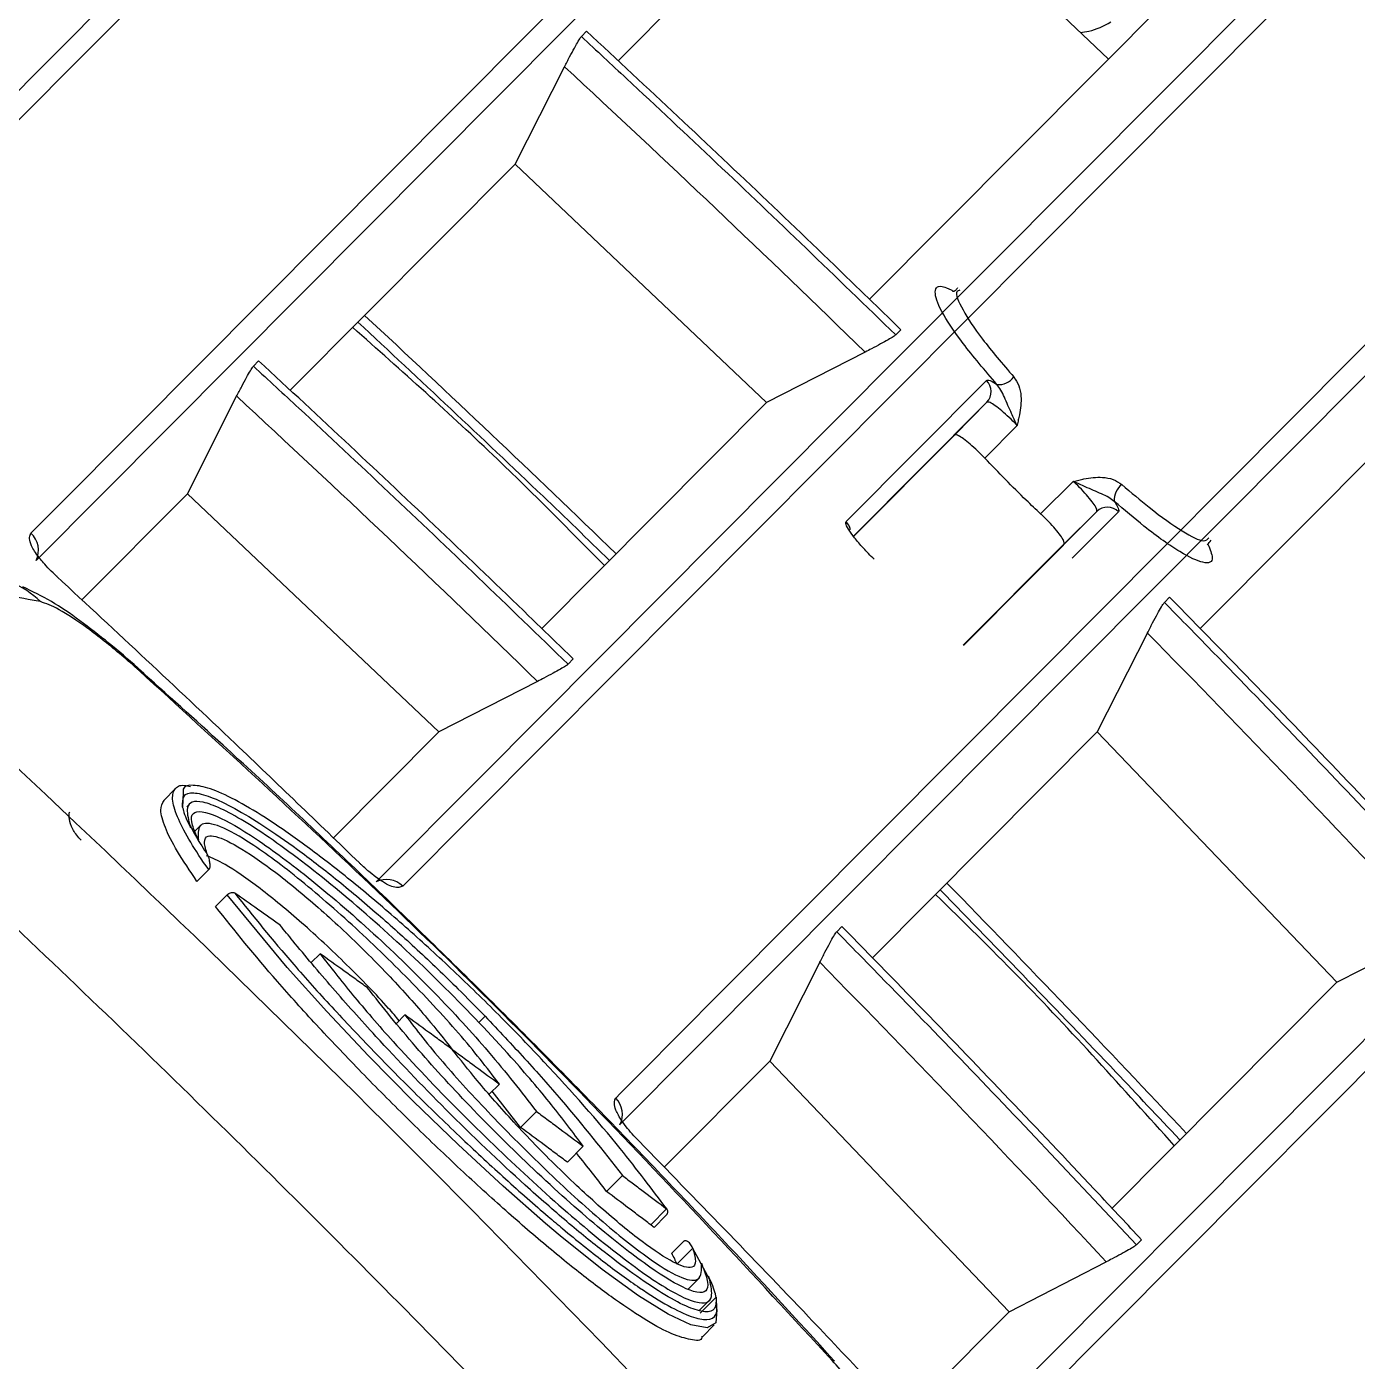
# Model space of a CAD drawing. Extents: x 525 to 613, y 487 to 635.
# Drawn here: x 544.648 to 546.373, y 525.028 to 526.757 of the extents above; entities that cross this region are included whole.
import ezdxf

# ---------------------------------------------------------------- set-up
doc = ezdxf.new("R2010")
doc.units = 0
doc.header["$MEASUREMENT"] = 0
doc.layers.add('1', color=4, linetype='Continuous')
doc.layers.add('STD TEST', color=3, linetype='Continuous')

# ---------------------------------------------------------------- blocks, each defined once
blk = doc.blocks.new('2023 VANGUARD')
at = {"layer": '1', "color": 3, "linetype": 'Continuous', "lineweight": 25}
for p, q in [((-23.1457, -65.5767), (-23.5453, -65.9782)), ((-22.9099, -65.9761), (-23.2347, -65.6661)), ((-23.2195, -66.2872), (-22.8193, -65.885)), ((-23.593, -65.9468), (-23.5862, -65.94)), ((-23.6787, -66.1122), (-23.6148, -65.9859)), ((-23.6787, -66.1122), (-23.9703, -66.4052)), ((-23.6787, -66.1122), (-23.3529, -66.4212)), ((-22.7909, -66.7139), (-22.3906, -66.3117)), ((-23.1788, -66.3267), (-23.1855, -66.3335)), ((-23.2251, -66.3557), (-23.3529, -66.4212)), ((-24.018, -66.3739), (-24.0113, -66.3671)), ((-23.2499, -66.5754), (-23.0678, -66.3925)), ((-24.1037, -66.5392), (-24.0398, -66.413)), ((-23.6442, -66.7139), (-23.3529, -66.4212)), ((-23.0674, -66.4206), (-23.24, -66.594)), ((-23.109, -66.4631), (-23.0674, -66.4206)), ((-23.2397, -66.5944), (-23.109, -66.4631)), ((-23.0283, -66.4508), (-23.07, -66.4933)), ((-22.9977, -66.5653), (-22.9553, -66.5234)), ((-24.1037, -66.5392), (-24.2406, -66.6767)), ((-24.1037, -66.5392), (-23.7776, -66.848)), ((-23.0976, -66.7359), (-22.9249, -66.5624)), ((-22.9249, -66.5624), (-22.9672, -66.6042)), ((-22.8968, -66.5627), (-22.9566, -66.6227)), ((-23.098, -66.7355), (-22.9672, -66.6042)), ((-22.8305, -66.6733), (-22.8372, -66.6801)), ((-22.8593, -66.7197), (-22.9242, -66.8479)), ((-23.6035, -66.7534), (-23.6102, -66.7602)), ((-23.6498, -66.7825), (-23.7776, -66.848)), ((-23.9143, -66.9853), (-23.7776, -66.848)), ((-23.2156, -67.1407), (-22.9242, -66.8479)), ((-22.6136, -67.1722), (-22.9242, -66.8479)), ((-24.1189, -66.9213), (-24.1342, -66.9366)), ((-24.1091, -66.9267), (-24.1098, -66.9454)), ((-24.1098, -66.9454), (-24.1098, -66.9457)), ((-24.1008, -66.9414), (-24.1045, -66.9451)), ((-24.1009, -66.9676), (-24.1009, -66.9676)), ((-24.0871, -66.9697), (-24.0939, -66.9765)), ((-24.0775, -67.0074), (-24.0776, -67.0073)), ((-24.0912, -67.0417), (-24.076, -67.0264)), ((-24.0673, -67.0742), (-24.0522, -67.059)), ((-24.0421, -67.0568), (-24.0422, -67.0567)), ((-23.2552, -67.1), (-23.2619, -67.1068)), ((-22.6136, -67.1722), (-22.4877, -67.1077)), ((-23.9431, -67.1468), (-23.9317, -67.1353)), ((-23.284, -67.1465), (-23.3489, -67.2747)), ((-22.6136, -67.1722), (-22.9051, -67.4651)), ((-23.8325, -67.2256), (-23.8216, -67.2147)), ((-23.7263, -67.2251), (-23.7177, -67.2165)), ((-23.4857, -67.4121), (-23.3489, -67.2747)), ((-23.0386, -67.5993), (-23.3489, -67.2747)), ((-23.7124, -67.3173), (-23.6993, -67.3042)), ((-23.6717, -67.3604), (-23.7087, -67.3136)), ((-23.6717, -67.3604), (-23.6512, -67.3397)), ((-23.611, -67.4056), (-23.5905, -67.3849)), ((-23.5603, -67.4435), (-23.5398, -67.4228)), ((-23.5031, -67.4866), (-23.4825, -67.4659)), ((-23.4824, -67.4661), (-23.4825, -67.4659)), ((-23.4986, -67.4901), (-23.4834, -67.4748)), ((-23.4757, -67.5236), (-23.4605, -67.5083)), ((-23.4691, -67.5377), (-23.4485, -67.5171)), ((-23.4266, -67.558), (-23.4488, -67.5164)), ((-23.4488, -67.5164), (-23.4485, -67.5171)), ((-22.8736, -67.5128), (-22.8669, -67.506)), ((-23.0386, -67.5993), (-22.9127, -67.5347)), ((-23.454, -67.5695), (-23.44, -67.5555)), ((-23.4266, -67.558), (-23.4266, -67.558)), ((-23.4398, -67.5973), (-23.4271, -67.5845)), ((-23.4389, -67.6013), (-23.4184, -67.5806)), ((-23.4184, -67.5806), (-23.4184, -67.5807)), ((-23.0386, -67.5993), (-23.1754, -67.7367)), ((-23.4359, -67.6317), (-23.4207, -67.6164))]:
    blk.add_line(p, q, dxfattribs=at)
at = {"layer": '1', "color": 3, "linetype": 'Continuous', "lineweight": 25, "flags": 128}
for points in [[(-24.7291, -66.4252), (-24.1258, -65.819), (-23.6939, -65.385), (-23.262, -64.9511)], [(-23.2285, -64.9555), (-23.2349, -64.962), (-23.2607, -64.9879), (-23.3638, -65.0915), (-23.7761, -65.5057), (-24.6957, -66.4295)], [(-24.3064, -66.5903), (-24.3, -66.5838), (-24.2742, -66.5579), (-24.1712, -66.4545), (-23.7592, -66.0405), (-22.9397, -65.2171)], [(-22.9331, -65.2525), (-23.0694, -65.3895), (-23.6148, -65.9375), (-24.2998, -66.6258)], [(-23.859, -67.0424), (-23.7237, -66.9065), (-23.1826, -66.3628), (-22.4919, -65.6689)], [(-22.4574, -65.6743), (-22.4639, -65.6807), (-22.4896, -65.7066), (-22.5925, -65.81), (-23.0041, -66.2235), (-23.8245, -67.0478)], [(-23.5485, -67.3224), (-23.5421, -67.316), (-23.5164, -67.2901), (-23.4135, -67.1867), (-23.0019, -66.7732), (-22.1815, -65.9488)], [(-22.1759, -65.9833), (-22.3112, -66.1193), (-22.8523, -66.663), (-23.543, -67.3569)], [(-23.1243, -67.7957), (-22.9879, -67.6587), (-22.4425, -67.1107), (-21.7575, -66.4225)], [(-21.722, -66.4289), (-21.7285, -66.4353), (-21.7542, -66.4612), (-21.8572, -66.5647), (-22.2691, -66.9786), (-23.0887, -67.8022)], [(-24.2725, -66.6464), (-24.2725, -66.6464), (-24.2726, -66.6464), (-24.2728, -66.6466)], [(-23.8804, -67.0175), (-23.8804, -67.0174), (-23.8805, -67.0175), (-23.8807, -67.0177)], [(-23.4183, -67.5933), (-23.4172, -67.5969), (-23.4187, -67.6138), (-23.4299, -67.6202), (-23.4511, -67.6164), (-23.4806, -67.6026), (-23.5191, -67.5786), (-23.5658, -67.5447), (-23.6205, -67.5008), (-23.6395, -67.4848), (-23.6942, -67.4367), (-23.7528, -67.3826), (-23.8106, -67.3267), (-23.869, -67.2676), (-23.9231, -67.2104), (-23.9745, -67.1533), (-24.0522, -67.059), (-24.0522, -67.059), (-24.0522, -67.059)], [(-23.5179, -67.3783), (-23.5179, -67.3782), (-23.518, -67.3783), (-23.5181, -67.3785)]]:
    blk.add_lwpolyline(points, dxfattribs=at)
at = {"layer": '1', "color": 3, "linetype": 'Continuous', "lineweight": 25}
for centre, radius, start, end in [((-23.0817, -66.4068), 0.0199, 315.9799, 45.7717), ((-23.0524, -66.373), 0.0249, 265.7259, 323.0894), ((-22.8774, -66.5472), 0.0249, 127.1848, 184.5282), ((-22.911, -66.5766), 0.0199, 44.5024, 134.2943), ((-23.264, -66.5898), 0.0202, 11.3515, 45.4832), ((-24.3266, -66.6125), 0.03, 333.5382, 47.6918), ((-24.3725, -66.7579), 0.1111, 45.1964, 68.7066), ((-24.1696, -66.7684), 0.00366, 356.1126, 43.9126), ((-23.8455, -67.0692), 0.03, 45.472, 116.7536), ((-23.5698, -67.3436), 0.03, 333.5206, 44.8022), ((-23.2675, -67.6662), 0.00368, 47.0045, 94.104)]:
    blk.add_arc(centre, radius, start, end, dxfattribs=at)
for centre, major_axis, ratio, start_param, end_param in [((-38.5495, -82.1124), (15.6003, 15.4836), 0.997313, 0.017706, 0.042215), ((-38.8168, -82.3928), (15.4495, 15.5988), 0.994887, 0.011573, 0.032133), ((-38.4769, -82.0394), (15.1031, 14.9839), 0.997313, 0.018294, 0.043617), ((-38.5424, -82.1194), (15.4088, 15.6742), 0.997313, 6.24097, 6.265479), ((-38.8216, -82.388), (15.5247, 15.524), 0.994887, 6.251053, 6.271612), ((-38.4698, -82.0465), (14.9115, 15.1746), 0.997313, 6.239569, 6.264891), ((-35.8761, -84.952), (-4.3765, 21.3207), 0.969539, 5.448687, 5.448953)]:
    blk.add_ellipse(centre, major_axis=major_axis, ratio=ratio, start_param=start_param, end_param=end_param, dxfattribs=at)
for points, knots in [([(-17.6315, -68.2184), (-17.6493, -68.1919), (-17.7012, -68.115), (-17.8035, -67.9645), (-17.9557, -67.744), (-18.1607, -67.4556), (-18.4211, -67.1016), (-18.7402, -66.6844), (-19.1224, -66.2075), (-19.5727, -65.675), (-19.9843, -65.2144), (-20.3317, -64.8423), (-20.5608, -64.6052), (-20.7348, -64.4292), (-20.866, -64.2981), (-20.9838, -64.1819), (-21.1167, -64.0526), (-21.2505, -63.9243), (-21.3852, -63.797), (-21.5208, -63.6707), (-21.7938, -63.42), (-22.099, -63.1497), (-22.4378, -62.8615), (-22.6329, -62.6994), (-22.8629, -62.5117), (-23.0695, -62.3472), (-23.2861, -62.1791), (-23.4436, -62.0588), (-23.6021, -61.9397), (-23.7614, -61.8219), (-23.9217, -61.7054), (-24.0828, -61.5901), (-24.2448, -61.4761), (-24.4076, -61.3633), (-24.5169, -61.2891), (-24.5715, -61.2521)], [0, 0, 0, 0, 0.009702, 0.028103, 0.055192, 0.090949, 0.135364, 0.188436, 0.250179, 0.320634, 0.399875, 0.437439, 0.474979, 0.499813, 0.512487, 0.531231, 0.54997, 0.568704, 0.587434, 0.606162, 0.624888, 0.699792, 0.729766, 0.759751, 0.776706, 0.819774, 0.839804, 0.859837, 0.879871, 0.899901, 0.919926, 0.939948, 0.959967, 0.979983, 1, 1, 1, 1]), ([(-18.5257, -68.9809), (-18.5375, -68.963), (-18.5696, -68.9142), (-18.634, -68.817), (-18.7522, -68.6411), (-18.9838, -68.3047), (-19.291, -67.8787), (-19.6445, -67.4139), (-19.9902, -66.9795), (-20.3651, -66.5313), (-20.7704, -66.0711), (-21.1296, -65.6837), (-21.4131, -65.3897), (-21.5926, -65.2082), (-21.7248, -65.0765), (-21.8342, -64.9691), (-21.9444, -64.8625), (-22.056, -64.756), (-22.242, -64.5805), (-22.4677, -64.3724), (-22.7343, -64.1348), (-22.9659, -63.9337), (-23.1999, -63.7356), (-23.5686, -63.4312), (-23.9699, -63.1156), (-24.379, -62.8106), (-24.6535, -62.6124), (-24.8573, -62.469), (-25.0255, -62.3531), (-25.1633, -62.2594), (-25.2959, -62.1708), (-25.3812, -62.1145), (-25.4128, -62.0937)], [0, 0, 0, 0, 0.006571, 0.017859, 0.035714, 0.071417, 0.142819, 0.196402, 0.250042, 0.312609, 0.375093, 0.437537, 0.474144, 0.499979, 0.515595, 0.531213, 0.546836, 0.562465, 0.578405, 0.625031, 0.656328, 0.687597, 0.718846, 0.750079, 0.833847, 0.874952, 0.906188, 0.937433, 0.951206, 0.968703, 0.988424, 1, 1, 1, 1]), ([(-18.5438, -68.9998), (-18.5603, -68.9747), (-18.5942, -68.9232), (-18.6467, -68.8441), (-18.7021, -68.7611), (-18.7607, -68.6744), (-18.8224, -68.5839), (-18.9227, -68.4383), (-19.062, -68.2397), (-19.3381, -67.8567), (-19.6467, -67.449), (-20.0296, -66.9694), (-20.317, -66.6255), (-20.5852, -66.3168), (-20.8688, -65.9988), (-21.2163, -65.6246), (-21.5423, -65.2905), (-21.7644, -65.0698), (-21.9106, -64.927), (-22.0492, -64.7943), (-22.1803, -64.6706), (-22.3299, -64.531), (-22.5123, -64.3641), (-22.7413, -64.1597), (-22.9895, -63.944), (-23.2344, -63.7375), (-23.5184, -63.504), (-23.8152, -63.2676), (-24.1393, -63.0193), (-24.393, -62.8312), (-24.6467, -62.6476), (-24.8778, -62.4849), (-25.1086, -62.3269), (-25.2783, -62.2129), (-25.3835, -62.1437), (-25.4318, -62.1119)], [0, 0, 0, 0, 0.009189, 0.018873, 0.029051, 0.039725, 0.050893, 0.062555, 0.093833, 0.12511, 0.206971, 0.250214, 0.312767, 0.344003, 0.375238, 0.443031, 0.500093, 0.517927, 0.53875, 0.562564, 0.576605, 0.593828, 0.625118, 0.652183, 0.687671, 0.725662, 0.750137, 0.800084, 0.841698, 0.874981, 0.896708, 0.937468, 0.961461, 0.982305, 1, 1, 1, 1]), ([(-25.8873, -62.5457), (-25.8622, -62.5615), (-25.8121, -62.5932), (-25.7372, -62.641), (-25.6626, -62.6891), (-25.5883, -62.7374), (-25.5143, -62.7859), (-25.4406, -62.8346), (-25.3672, -62.8835), (-25.2942, -62.9326), (-25.2214, -62.982), (-25.149, -63.0316), (-25.0769, -63.0813), (-25.0051, -63.1313), (-24.9337, -63.1815), (-24.8625, -63.2318), (-24.7916, -63.2824), (-24.7211, -63.3332), (-24.6509, -63.3841), (-24.581, -63.4353), (-24.5114, -63.4866), (-24.4421, -63.5381), (-24.3732, -63.5898), (-24.3046, -63.6417), (-24.2362, -63.6938), (-24.1682, -63.746), (-24.1006, -63.7985), (-24.0332, -63.8511), (-23.9661, -63.9038), (-23.8994, -63.9568), (-23.833, -64.0099), (-23.7669, -64.0632), (-23.7011, -64.1166), (-23.6356, -64.1702), (-23.5705, -64.224), (-23.5057, -64.2779), (-23.4411, -64.3319), (-23.3769, -64.3862), (-23.313, -64.4405), (-23.2495, -64.4951), (-23.1862, -64.5497), (-23.1233, -64.6046), (-23.0607, -64.6595), (-22.9984, -64.7146), (-22.9364, -64.7699), (-22.8747, -64.8252), (-22.8133, -64.8807), (-22.7523, -64.9364), (-22.6916, -64.9921), (-22.6311, -65.048), (-22.571, -65.1041), (-22.5113, -65.1602), (-22.4518, -65.2165), (-22.3926, -65.2729), (-22.3338, -65.3294), (-22.2753, -65.386), (-22.217, -65.4428), (-22.1591, -65.4996), (-22.1015, -65.5566), (-22.0333, -65.6245), (-21.9543, -65.704), (-21.8644, -65.7955), (-21.774, -65.8886), (-21.6832, -65.9832), (-21.592, -66.0794), (-21.5004, -66.1771), (-21.4085, -66.2764), (-21.3162, -66.3773), (-21.2237, -66.4798), (-21.1308, -66.584), (-21.0377, -66.6898), (-20.9444, -66.7972), (-20.8509, -66.9063), (-20.7571, -67.0171), (-20.6632, -67.1295), (-20.5692, -67.2437), (-20.4751, -67.3595), (-20.3809, -67.4771), (-20.2866, -67.5965), (-20.1923, -67.7176), (-20.098, -67.8404), (-20.0037, -67.965), (-19.9095, -68.0914), (-19.8154, -68.2196), (-19.7214, -68.3496), (-19.6275, -68.4814), (-19.5338, -68.6151), (-19.4403, -68.7506), (-19.3471, -68.8879), (-19.2541, -69.0271), (-19.1614, -69.1681), (-19.069, -69.311), (-19.0081, -69.4072), (-18.9775, -69.4555)], [0, 0, 0, 0, 0.009042, 0.018069, 0.027081, 0.036078, 0.045061, 0.054029, 0.062982, 0.071921, 0.080845, 0.089754, 0.098649, 0.107528, 0.116393, 0.125244, 0.134079, 0.1429, 0.151706, 0.160498, 0.169274, 0.178036, 0.186784, 0.195516, 0.204234, 0.212937, 0.221626, 0.230299, 0.238958, 0.247603, 0.256232, 0.264847, 0.273447, 0.282033, 0.290603, 0.299159, 0.307701, 0.316227, 0.324739, 0.333236, 0.341719, 0.350187, 0.35864, 0.367078, 0.375502, 0.383911, 0.392305, 0.400684, 0.409049, 0.417399, 0.425735, 0.434056, 0.442362, 0.450653, 0.45893, 0.467192, 0.475439, 0.483672, 0.491889, 0.500093, 0.51297, 0.525989, 0.53915, 0.552453, 0.565898, 0.579485, 0.593213, 0.607084, 0.621097, 0.635252, 0.649548, 0.663987, 0.678568, 0.69329, 0.708155, 0.723161, 0.73831, 0.7536, 0.769033, 0.784607, 0.800324, 0.816183, 0.832183, 0.848326, 0.86461, 0.881037, 0.897606, 0.914316, 0.931169, 0.948164, 0.965301, 0.982579, 1, 1, 1, 1]), ([(-19.0907, -69.465), (-19.0945, -69.4588), (-19.1903, -69.3041), (-19.3866, -69.0088), (-19.6796, -68.5805), (-19.9825, -68.1618), (-20.2948, -67.7499), (-20.6172, -67.3449), (-20.9491, -66.9474), (-21.29, -66.558), (-21.6397, -66.177), (-21.9977, -65.8047), (-22.364, -65.4413), (-22.7386, -65.0868), (-23.1215, -64.7409), (-23.513, -64.4035), (-23.9126, -64.0751), (-24.32, -63.7559), (-24.7348, -63.4462), (-25.1568, -63.1467), (-25.5741, -62.8637), (-25.8539, -62.6859), (-25.9883, -62.6005)], [0, 0, 0, 0, 0.002213, 0.055684, 0.108454, 0.160975, 0.213721, 0.266488, 0.31925, 0.371985, 0.424672, 0.477293, 0.529832, 0.582334, 0.6349, 0.687549, 0.740259, 0.79301, 0.84578, 0.898543, 0.951273, 1, 1, 1, 1]), ([(-19.0927, -69.4647), (-19.2487, -69.2252), (-19.5606, -68.746), (-20.0646, -68.0491), (-20.5947, -67.3694), (-21.1358, -66.7299), (-21.6825, -66.1303), (-22.2329, -65.5683), (-22.804, -65.0253), (-23.3984, -64.4992), (-24.0147, -63.9921), (-24.6538, -63.5047), (-25.3101, -63.0384), (-25.7621, -62.7477), (-25.9881, -62.6023)], [0, 0, 0, 0, 0.087491, 0.174982, 0.263034, 0.351085, 0.431087, 0.51109, 0.591525, 0.67196, 0.753741, 0.835522, 0.917761, 1, 1, 1, 1]), ([(-25.7443, -62.887), (-25.4892, -63.0581), (-24.9789, -63.4004), (-24.2394, -63.955), (-23.5203, -64.5393), (-22.8916, -65.0964), (-22.3478, -65.6141), (-21.8818, -66.0851), (-21.4295, -66.5705), (-20.9899, -67.0718), (-20.5639, -67.5879), (-20.152, -68.1196), (-19.7548, -68.6633), (-19.504, -69.036), (-19.3785, -69.2224)], [0, 0, 0, 0, 0.101938, 0.203876, 0.306551, 0.409225, 0.482376, 0.555527, 0.628952, 0.702376, 0.776641, 0.850905, 0.925453, 1, 1, 1, 1]), ([(-19.3931, -69.23), (-19.3931, -69.23), (-19.5579, -68.9811), (-19.8977, -68.4896), (-20.4365, -67.7734), (-21.0009, -67.0828), (-21.5897, -66.4188), (-22.2013, -65.7818), (-22.8475, -65.1601), (-23.5291, -64.5561), (-24.246, -63.9722), (-24.9862, -63.4185), (-25.4944, -63.0703), (-25.7519, -62.9016), (-25.7519, -62.9016)], [0, 0, 0, 0, 0.0000003, 0.0991976, 0.1984357, 0.2976321, 0.3953288, 0.4930655, 0.5907622, 0.6930252, 0.7953794, 0.8977349, 0.9999997, 1, 1, 1, 1]), ([(-19.409, -69.2809), (-19.5355, -69.0921), (-19.7887, -68.7146), (-20.191, -68.1626), (-20.6096, -67.6218), (-21.0429, -67.097), (-21.4891, -66.5892), (-21.9482, -66.0977), (-22.4228, -65.6199), (-22.9699, -65.1017), (-23.5948, -64.551), (-24.3054, -63.9761), (-25.0394, -63.4276), (-25.5482, -63.0877), (-25.8027, -62.9177)], [0, 0, 0, 0, 0.075083, 0.150165, 0.225547, 0.300929, 0.374837, 0.448745, 0.522941, 0.597137, 0.697492, 0.797847, 0.898923, 1, 1, 1, 1]), ([(-25.8008, -62.9139), (-25.8008, -62.9139), (-25.5453, -63.0801), (-25.0409, -63.4234), (-24.3061, -63.9694), (-23.5944, -64.5455), (-22.9117, -65.1466), (-22.2588, -65.7713), (-21.636, -66.4178), (-21.0369, -67.0926), (-20.4632, -67.7952), (-19.9162, -68.5245), (-19.572, -69.0252), (-19.4052, -69.2789), (-19.4052, -69.2789)], [0, 0, 0, 0, 0, 0.100673, 0.201435, 0.302197, 0.402869, 0.50159, 0.600355, 0.699077, 0.799369, 0.899707, 1, 1, 1, 1, 1]), ([(-30.1824, -63.048), (-29.9241, -63.1643), (-29.4072, -63.3969), (-28.6504, -63.7859), (-27.9089, -64.2035), (-27.1785, -64.6561), (-26.4607, -65.1435), (-25.7571, -65.666), (-25.0762, -66.2179), (-24.4256, -66.7923), (-23.8058, -67.3878), (-23.2167, -68.0023), (-22.6533, -68.6404), (-22.1115, -69.3073), (-21.5934, -70.003), (-21.1004, -70.7268), (-20.6383, -71.4706), (-20.2222, -72.2093), (-19.8467, -72.939), (-19.6279, -73.4203), (-19.5183, -73.6611)], [0, 0, 0, 0, 0.055243, 0.110533, 0.165823, 0.221065, 0.277913, 0.334813, 0.391712, 0.44856, 0.503771, 0.55903, 0.614289, 0.6695, 0.72632, 0.783192, 0.840065, 0.896885, 0.948404, 1, 1, 1, 1]), ([(-19.6508, -73.7282), (-19.7597, -73.4891), (-19.9775, -73.0109), (-20.3468, -72.2942), (-20.7515, -71.5752), (-21.1958, -70.8575), (-21.672, -70.154), (-22.1795, -69.4675), (-22.7203, -68.7962), (-23.2916, -68.145), (-23.8938, -67.5145), (-24.5154, -66.9166), (-25.1554, -66.3504), (-25.8108, -65.8169), (-26.4916, -65.3077), (-27.1962, -64.8249), (-27.9269, -64.3675), (-28.6799, -63.9398), (-29.4539, -63.5394), (-29.9834, -63.3005), (-30.2488, -63.1808)], [0, 0, 0, 0, 0.051562, 0.103123, 0.158123, 0.213359, 0.268595, 0.324624, 0.380652, 0.437493, 0.494334, 0.551437, 0.606465, 0.661733, 0.717, 0.773061, 0.829122, 0.885995, 0.942867, 1, 1, 1, 1]), ([(-20.0664, -74.9463), (-20.1558, -74.7203), (-20.3347, -74.2682), (-20.6347, -73.6031), (-20.9589, -72.9458), (-21.3095, -72.2983), (-21.6858, -71.6616), (-22.0986, -71.0195), (-22.5502, -70.3748), (-23.0425, -69.7303), (-23.561, -69.1064), (-24.11, -68.4988), (-24.6897, -67.9091), (-25.2998, -67.339), (-25.9336, -66.7953), (-26.6123, -66.2613), (-27.3377, -65.7416), (-28.1107, -65.2408), (-28.9115, -64.7734), (-29.7394, -64.3426), (-30.5914, -63.9461), (-31.1738, -63.7168), (-31.4649, -63.6022)], [0, 0, 0, 0, 0.04406, 0.088136, 0.132195, 0.176825, 0.22147, 0.266099, 0.314989, 0.363922, 0.412855, 0.461745, 0.51207, 0.562442, 0.612813, 0.663139, 0.718691, 0.774275, 0.829828, 0.886541, 0.943287, 1, 1, 1, 1]), ([(-20.1018, -75.3587), (-20.341, -74.6812), (-20.6162, -74.0225), (-21.2368, -72.7415), (-21.5822, -72.1193), (-22.1535, -71.2136), (-22.3528, -70.9163), (-22.6652, -70.4775), (-22.7715, -70.3326), (-22.9873, -70.0468), (-23.097, -69.9057), (-23.6543, -69.2092), (-24.1282, -68.6805), (-25.1311, -67.6789), (-25.6601, -67.2061), (-26.4954, -66.5394), (-26.7809, -66.3243), (-27.1467, -66.0645), (-27.2203, -66.013), (-27.368, -65.9111), (-27.5906, -65.76), (-27.8156, -65.6141), (-28.2688, -65.329), (-28.575, -65.1481), (-29.1958, -64.8043), (-29.5104, -64.6413), (-30.4665, -64.1792), (-31.1202, -63.9066), (-31.7906, -63.6699)], [0, 0, 0, 0, 0.125, 0.125, 0.25, 0.25, 0.3125, 0.3125, 0.34375, 0.34375, 0.375, 0.375, 0.5, 0.5, 0.625, 0.625, 0.6875, 0.6875, 0.703125, 0.703125, 0.71875, 0.75, 0.75, 0.8125, 0.8125, 0.875, 0.875, 1, 1, 1, 1]), ([(-30.8732, -63.773), (-30.57, -63.9037), (-29.9635, -64.1652), (-29.0797, -64.6149), (-28.211, -65.1092), (-27.362, -65.6526), (-26.5353, -66.2435), (-25.7932, -66.8339), (-25.1308, -67.4133), (-24.542, -67.9729), (-23.9766, -68.5561), (-23.4307, -69.1679), (-22.906, -69.8081), (-22.404, -70.4764), (-21.9308, -71.1653), (-21.5124, -71.8333), (-21.1439, -72.4758), (-20.82, -73.0902), (-20.516, -73.716), (-20.332, -74.1422), (-20.24, -74.3554)], [0, 0, 0, 0, 0.064413, 0.128867, 0.19328, 0.259251, 0.325267, 0.391239, 0.443947, 0.496701, 0.549455, 0.602164, 0.656412, 0.71071, 0.765008, 0.819257, 0.864328, 0.909399, 0.9547, 1, 1, 1, 1]), ([(-29.678, -64.8313), (-29.3827, -64.9916), (-28.792, -65.3122), (-27.9387, -65.8497), (-27.1119, -66.4266), (-26.3159, -67.0454), (-25.5517, -67.7032), (-24.8215, -68.3984), (-24.127, -69.1294), (-23.47, -69.8942), (-22.8519, -70.6908), (-22.2755, -71.5179), (-21.7382, -72.3713), (-21.4175, -72.9619), (-21.2571, -73.2571)], [0, 0, 0, 0, 0.083332, 0.1666653, 0.2499995, 0.3333326, 0.416666, 0.4999998, 0.5833334, 0.6666667, 0.7500002, 0.8333344, 0.9166678, 1, 1, 1, 1]), ([(-21.9095, -73.9718), (-22.0709, -73.6743), (-22.3938, -73.0791), (-22.935, -72.2193), (-23.5159, -71.386), (-24.1388, -70.5837), (-24.8011, -69.8134), (-25.5012, -69.0774), (-26.2373, -68.3773), (-27.0075, -67.7151), (-27.8099, -67.0921), (-28.6432, -66.5112), (-29.503, -65.97), (-30.0981, -65.6472), (-30.3957, -65.4858)], [0, 0, 0, 0, 0.083332, 0.166665, 0.25, 0.333333, 0.416666, 0.5, 0.583334, 0.666667, 0.75, 0.833335, 0.916668, 1, 1, 1, 1]), ([(-22.9462, -65.9414), (-22.9425, -65.941), (-22.9285, -65.9394), (-22.9159, -65.9328), (-22.9067, -65.9279)], [0, 0, 0, 0, 0.26234, 1, 1, 1, 1]), ([(-23.6148, -65.9859), (-23.6126, -65.9816), (-23.6082, -65.9731), (-23.6019, -65.9613), (-23.5968, -65.9523), (-23.594, -65.948), (-23.5932, -65.9471), (-23.593, -65.9468)], [0, 0, 0, 0, 0.232753, 0.465677, 0.693575, 0.912779, 1, 1, 1, 1]), ([(-23.593, -65.9468), (-23.5734, -65.9649), (-23.4757, -66.0556), (-23.3395, -66.1842), (-23.2242, -66.2959), (-23.1855, -66.3335)], [0, 0, 0, 0, 0.142416, 0.712093, 1, 1, 1, 1]), ([(-23.1788, -66.3267), (-23.1979, -66.3081), (-23.2936, -66.2152), (-23.4291, -66.0861), (-23.5468, -65.9767), (-23.5862, -65.94)], [0, 0, 0, 0, 0.142416, 0.712093, 1, 1, 1, 1]), ([(-23.0543, -66.3978), (-23.0699, -66.3793), (-23.1013, -66.3424), (-23.1289, -66.3004), (-23.1371, -66.2751), (-23.13, -66.2673), (-23.1148, -66.2746), (-23.1108, -66.2766)], [0, 0, 0, 0, 0.227728, 0.455658, 0.683938, 0.916454, 1, 1, 1, 1]), ([(-23.1053, -66.2725), (-23.1062, -66.2737), (-23.1093, -66.2778), (-23.1109, -66.2773), (-23.1121, -66.2769)], [0, 0, 0, 0, 0.305451, 1, 1, 1, 1]), ([(-23.1022, -66.2754), (-23.1038, -66.2759), (-23.1099, -66.2774), (-23.1003, -66.2993), (-23.0761, -66.3367), (-23.047, -66.3709), (-23.0325, -66.3879)], [0, 0, 0, 0, 0.109141, 0.406675, 0.703401, 1, 1, 1, 1]), ([(-23.563, -66.6323), (-23.6089, -66.5859), (-23.7141, -66.4794), (-23.8261, -66.3799), (-23.8893, -66.3237)], [0, 0, 0, 0, 0.435548, 1, 1, 1, 1]), ([(-23.5564, -66.6257), (-23.5851, -66.5979), (-23.6928, -66.494), (-23.8023, -66.3918), (-23.8825, -66.3169)], [0, 0, 0, 0, 0.266756, 1, 1, 1, 1]), ([(-23.1855, -66.3335), (-23.1864, -66.3341), (-23.188, -66.3354), (-23.1952, -66.3397), (-23.2049, -66.3451), (-23.2154, -66.3508), (-23.2223, -66.3543), (-23.2251, -66.3557)], [0, 0, 0, 0, 0.207873, 0.415581, 0.627915, 0.850789, 1, 1, 1, 1]), ([(-24.0398, -66.413), (-24.0376, -66.4087), (-24.0332, -66.4001), (-24.0269, -66.3883), (-24.0218, -66.3794), (-24.019, -66.375), (-24.0182, -66.3741), (-24.018, -66.3739)], [0, 0, 0, 0, 0.2326546, 0.4654789, 0.6933267, 0.9125602, 1, 1, 1, 1]), ([(-24.018, -66.3739), (-23.9984, -66.392), (-23.9005, -66.4825), (-23.7643, -66.611), (-23.6489, -66.7227), (-23.6102, -66.7602)], [0, 0, 0, 0, 0.142411, 0.71207, 1, 1, 1, 1]), ([(-23.6035, -66.7534), (-23.6226, -66.7348), (-23.7183, -66.642), (-23.854, -66.5129), (-23.9717, -66.4037), (-24.0113, -66.3671)], [0, 0, 0, 0, 0.1424111, 0.7120706, 1, 1, 1, 1]), ([(-23.0678, -66.3925), (-23.0674, -66.3923), (-23.0664, -66.3918), (-23.0635, -66.3925), (-23.0595, -66.3944), (-23.0562, -66.3965), (-23.0543, -66.3978), (-23.0543, -66.3978)], [0, 0, 0, 0, 0.244511, 0.496126, 0.740684, 0.992343, 1, 1, 1, 1]), ([(-23.0283, -66.4508), (-23.0283, -66.4507), (-23.0295, -66.448), (-23.0318, -66.4428), (-23.0374, -66.4306), (-23.0429, -66.4182), (-23.0486, -66.4052), (-23.0525, -66.4001), (-23.0543, -66.3978)], [0, 0, 0, 0, 0.004281, 0.14804, 0.28503, 0.678588, 0.853284, 1, 1, 1, 1]), ([(-23.0325, -66.3879), (-23.0301, -66.3916), (-23.0251, -66.3988), (-23.0221, -66.4161), (-23.0238, -66.4313), (-23.0266, -66.4437), (-23.0277, -66.4483), (-23.0283, -66.4507), (-23.0283, -66.4508)], [0, 0, 0, 0, 0.211181, 0.424886, 0.786589, 0.89131, 0.99624, 1, 1, 1, 1]), ([(-23.0283, -66.4508), (-23.0293, -66.4497), (-23.0333, -66.4454), (-23.0409, -66.438), (-23.0505, -66.4296), (-23.0587, -66.4235), (-23.065, -66.42), (-23.0666, -66.4204), (-23.0674, -66.4206)], [0, 0, 0, 0, 0.062362, 0.249869, 0.43738, 0.624909, 0.812452, 1, 1, 1, 1]), ([(-23.07, -66.4933), (-23.0731, -66.4901), (-23.0794, -66.4837), (-23.0892, -66.4748), (-23.098, -66.4678), (-23.1048, -66.4635), (-23.108, -66.4625), (-23.1088, -66.463), (-23.109, -66.4631)], [0, 0, 0, 0, 0.187773, 0.375547, 0.563313, 0.75108, 0.938859, 1, 1, 1, 1]), ([(-22.9977, -66.5653), (-23.0039, -66.5595), (-23.0284, -66.5364), (-23.0522, -66.5117), (-23.07, -66.4933)], [0, 0, 0, 0, 0.254091, 1, 1, 1, 1]), ([(-22.9553, -66.5234), (-22.9552, -66.5234), (-22.9529, -66.5228), (-22.9483, -66.5216), (-22.9359, -66.5188), (-22.9207, -66.517), (-22.9034, -66.5199), (-22.8961, -66.5249), (-22.8924, -66.5273)], [0, 0, 0, 0, 0.003758, 0.108483, 0.213003, 0.574836, 0.788663, 1, 1, 1, 1]), ([(-22.9249, -66.5624), (-22.9247, -66.5616), (-22.9243, -66.5599), (-22.9279, -66.5537), (-22.9341, -66.5455), (-22.9424, -66.536), (-22.9499, -66.5284), (-22.9542, -66.5244), (-22.9553, -66.5234)], [0, 0, 0, 0, 0.1874362, 0.3748675, 0.5622838, 0.7496832, 0.9370779, 1, 1, 1, 1]), ([(-22.9022, -66.5491), (-22.9045, -66.5474), (-22.9096, -66.5435), (-22.9227, -66.5378), (-22.9351, -66.5324), (-22.9474, -66.5268), (-22.9526, -66.5245), (-22.9552, -66.5234), (-22.9553, -66.5234)], [0, 0, 0, 0, 0.146824, 0.321644, 0.715461, 0.852222, 0.99572, 1, 1, 1, 1]), ([(-22.8924, -66.5273), (-22.8804, -66.5376), (-22.8507, -66.5629), (-22.8128, -66.5895), (-22.7856, -66.6033), (-22.7813, -66.5984), (-22.7795, -66.5965)], [0, 0, 0, 0, 0.208128, 0.511099, 0.805342, 1, 1, 1, 1]), ([(-22.9022, -66.5491), (-22.9022, -66.5492), (-22.9009, -66.551), (-22.8988, -66.5544), (-22.8969, -66.5583), (-22.8961, -66.5612), (-22.8966, -66.5622), (-22.8968, -66.5627)], [0, 0, 0, 0, 0.008435, 0.252802, 0.504263, 0.748583, 1, 1, 1, 1]), ([(-22.7808, -66.6047), (-22.7782, -66.6112), (-22.7716, -66.6275), (-22.7844, -66.6312), (-22.815, -66.6172), (-22.8569, -66.5876), (-22.8891, -66.5603), (-22.9022, -66.5491)], [0, 0, 0, 0, 0.151918, 0.383427, 0.608481, 0.840815, 1, 1, 1, 1]), ([(-22.9672, -66.6042), (-22.9671, -66.6034), (-22.9667, -66.6018), (-22.9703, -66.5956), (-22.9765, -66.5874), (-22.9849, -66.5779), (-22.9923, -66.5703), (-22.9966, -66.5663), (-22.9977, -66.5653)], [0, 0, 0, 0, 0.187681, 0.375363, 0.563035, 0.750693, 0.938346, 1, 1, 1, 1]), ([(-23.2136, -66.6241), (-23.2183, -66.6193), (-23.2278, -66.6096), (-23.2395, -66.5959), (-23.2475, -66.5847), (-23.2508, -66.5778), (-23.2502, -66.5761), (-23.2499, -66.5754)], [0, 0, 0, 0, 0.214776, 0.429513, 0.644184, 0.858806, 1, 1, 1, 1]), ([(-24.2728, -66.6466), (-24.276, -66.6435), (-24.2826, -66.6373), (-24.292, -66.6269), (-24.3016, -66.6146), (-24.3101, -66.5989), (-24.3079, -66.5937), (-24.3064, -66.5903)], [0, 0, 0, 0, 0.089542, 0.17884, 0.313955, 0.54133, 1, 1, 1, 1]), ([(-22.7811, -66.6056), (-22.7813, -66.6056), (-22.7817, -66.6056), (-22.7783, -66.6016), (-22.7765, -66.5995)], [0, 0, 0, 0, 0.489521, 1, 1, 1, 1]), ([(-24.2942, -66.6791), (-24.3084, -66.6765), (-24.3368, -66.6713), (-24.3869, -66.6622), (-24.4229, -66.6557), (-24.4446, -66.6518)], [0, 0, 0, 0, 0.283591, 0.567183, 1, 1, 1, 1]), ([(-23.8807, -67.0177), (-23.9343, -66.9659), (-24.0637, -66.8409), (-24.1955, -66.7184), (-24.2728, -66.6466)], [0, 0, 0, 0, 0.4142, 1, 1, 1, 1]), ([(-24.1669, -66.7659), (-24.1673, -66.7655), (-24.18, -66.7541), (-24.2061, -66.7318), (-24.2442, -66.7025), (-24.2801, -66.6775), (-24.3045, -66.6659), (-24.3168, -66.66)], [0, 0, 0, 0, 0.006832, 0.236768, 0.479819, 0.737396, 1, 1, 1, 1]), ([(-22.4419, -67.0789), (-22.4601, -67.0595), (-22.5513, -66.9621), (-22.6805, -66.8266), (-22.7928, -66.7118), (-22.8305, -66.6733)], [0, 0, 0, 0, 0.1424157, 0.7120931, 1, 1, 1, 1]), ([(-24.1659, -66.7687), (-24.1736, -66.7619), (-24.1968, -66.7415), (-24.2342, -66.7121), (-24.2724, -66.6866), (-24.287, -66.6816), (-24.2942, -66.6791)], [0, 0, 0, 0, 0.1394544, 0.4245522, 0.7125888, 1, 1, 1, 1]), ([(-22.8593, -66.7197), (-22.857, -66.7153), (-22.8525, -66.7065), (-22.846, -66.6945), (-22.8409, -66.6854), (-22.8382, -66.6812), (-22.8374, -66.6803), (-22.8372, -66.6801)], [0, 0, 0, 0, 0.237102, 0.47445, 0.704476, 0.92226, 1, 1, 1, 1]), ([(-22.8372, -66.6801), (-22.8186, -66.6991), (-22.7252, -66.7943), (-22.5954, -66.9293), (-22.4855, -67.0464), (-22.4486, -67.0857)], [0, 0, 0, 0, 0.142416, 0.712093, 1, 1, 1, 1]), ([(-23.6102, -66.7602), (-23.6111, -66.7608), (-23.6127, -66.7622), (-23.6199, -66.7664), (-23.6296, -66.7719), (-23.6401, -66.7775), (-23.647, -66.781), (-23.6498, -66.7825)], [0, 0, 0, 0, 0.20784, 0.415515, 0.627823, 0.850695, 1, 1, 1, 1]), ([(-23.2649, -67.6636), (-23.2652, -67.6633), (-23.3131, -67.6099), (-23.413, -67.5017), (-23.5672, -67.3399), (-23.7277, -67.1781), (-23.891, -67.0197), (-24.0377, -66.8821), (-24.1304, -66.7991), (-24.1671, -66.7662)], [0, 0, 0, 0, 0.000926, 0.16997, 0.348523, 0.526586, 0.704965, 0.883158, 1, 1, 1, 1]), ([(-23.2677, -67.6626), (-23.3703, -67.5516), (-23.5641, -67.3418), (-23.8661, -67.0424), (-24.0657, -66.8602), (-24.1659, -66.7687)], [0, 0, 0, 0, 0.358514, 0.67769, 1, 1, 1, 1]), ([(-24.076, -67.0264), (-24.076, -67.0264), (-24.0941, -67.0008), (-24.1144, -66.9668), (-24.1244, -66.9358), (-24.1213, -66.9213), (-24.1128, -66.9156), (-24.1024, -66.9181), (-24.0998, -66.9187)], [0, 0, 0, 0, 0.000006, 0.352045, 0.544947, 0.74339, 0.936336, 1, 1, 1, 1]), ([(-23.4824, -67.4661), (-23.5014, -67.4407), (-23.5448, -67.3825), (-23.6225, -67.2946), (-23.6966, -67.2176), (-23.7548, -67.1608), (-23.8142, -67.1061), (-23.8719, -67.0564), (-23.9269, -67.0124), (-23.9702, -66.9807), (-24.0092, -66.9546), (-24.0435, -66.9345), (-24.0752, -66.9201), (-24.0971, -66.9162), (-24.1094, -66.9176), (-24.1092, -66.9251), (-24.1091, -66.9267)], [0, 0, 0, 0, 0.105617, 0.241967, 0.309928, 0.379904, 0.448966, 0.520107, 0.588983, 0.659845, 0.701457, 0.770319, 0.841142, 0.910342, 0.981567, 1, 1, 1, 1]), ([(-24.1098, -66.9454), (-24.1099, -66.94), (-24.1102, -66.9291), (-24.0971, -66.9254), (-24.0747, -66.9309), (-24.0337, -66.9504), (-23.9777, -66.9869), (-23.9116, -67.0376), (-23.8589, -67.0818), (-23.8052, -67.1302), (-23.7581, -67.1752), (-23.7294, -67.2046), (-23.7177, -67.2165)], [0, 0, 0, 0, 0.0931679, 0.1889331, 0.2832284, 0.3804088, 0.5672602, 0.6621915, 0.7603433, 0.8477553, 0.9381029, 1, 1, 1, 1]), ([(-24.2415, -66.988), (-24.242, -66.9875), (-24.2445, -66.985), (-24.2486, -66.9801), (-24.2542, -66.9709), (-24.2566, -66.9617), (-24.2575, -66.9543), (-24.2564, -66.952), (-24.2561, -66.9516)], [0, 0, 0, 0, 0.033214, 0.174587, 0.314624, 0.661275, 0.936625, 1, 1, 1, 1]), ([(-24.0912, -67.0417), (-24.1003, -67.0282), (-24.1184, -67.0013), (-24.1337, -66.9706), (-24.1401, -66.9478), (-24.136, -66.9404), (-24.1339, -66.9368)], [0, 0, 0, 0, 0.252757, 0.5055448, 0.7593373, 1, 1, 1, 1]), ([(-24.1098, -66.9457), (-24.1095, -66.9471), (-24.1085, -66.9514), (-24.1056, -66.9599), (-24.1014, -66.9682), (-24.0993, -66.9724)], [0, 0, 0, 0, 0.190174, 0.593557, 1, 1, 1, 1]), ([(-23.5905, -67.3849), (-23.6036, -67.3673), (-23.6304, -67.3316), (-23.6895, -67.2621), (-23.7685, -67.179), (-23.8622, -67.091), (-23.9541, -67.0148), (-24.034, -66.9588), (-24.0875, -66.934), (-24.1072, -66.9405), (-24.1027, -66.9596), (-24.1009, -66.9676)], [0, 0, 0, 0, 0.082864, 0.168403, 0.288458, 0.408399, 0.532653, 0.663392, 0.792892, 0.914162, 1, 1, 1, 1]), ([(-24.0893, -66.9884), (-24.0923, -66.9814), (-24.0984, -66.9675), (-24.0992, -66.9494), (-24.0764, -66.9501), (-24.0235, -66.9791), (-23.9531, -67.0302), (-23.8689, -67.1017), (-23.7845, -67.1834), (-23.7079, -67.2668), (-23.6707, -67.3146), (-23.6512, -67.3397)], [0, 0, 0, 0, 0.06627, 0.132186, 0.265393, 0.37998, 0.503151, 0.631878, 0.756024, 0.87142, 1, 1, 1, 1]), ([(-24.0993, -66.9724), (-24.0994, -66.972), (-24.0997, -66.9711), (-24.1002, -66.9695), (-24.1006, -66.9684), (-24.1009, -66.9676)], [0, 0, 0, 0, 0.262276, 0.524552, 1, 1, 1, 1]), ([(-24.1009, -66.9676), (-24.0981, -66.9729), (-24.092, -66.9849), (-24.0826, -66.9994), (-24.0775, -67.0074)], [0, 0, 0, 0, 0.448228, 1, 1, 1, 1]), ([(-23.6993, -67.3042), (-23.7157, -67.2829), (-23.7485, -67.2403), (-23.8199, -67.1644), (-23.896, -67.0914), (-23.9709, -67.0276), (-24.0324, -66.9837), (-24.0717, -66.9648), (-24.0909, -66.9667), (-24.0898, -66.9811), (-24.0893, -66.9884)], [0, 0, 0, 0, 0.128579, 0.257954, 0.385009, 0.517435, 0.646135, 0.760591, 0.877857, 1, 1, 1, 1]), ([(-24.0776, -67.0073), (-24.0794, -67.0014), (-24.0831, -66.9896), (-24.0779, -66.98), (-24.0549, -66.9861), (-24.0123, -67.012), (-23.9574, -67.0544), (-23.8974, -67.1079), (-23.8403, -67.165), (-23.794, -67.2169), (-23.7708, -67.2462), (-23.7604, -67.2594)], [0, 0, 0, 0, 0.090217, 0.179817, 0.304485, 0.429173, 0.554588, 0.673072, 0.79159, 0.906522, 1, 1, 1, 1]), ([(-23.829, -67.2222), (-23.8335, -67.2169), (-23.8535, -67.1937), (-23.8969, -67.149), (-23.9555, -67.0943), (-24.0107, -67.0491), (-24.0545, -67.0183), (-24.0714, -67.0114), (-24.0787, -67.0084)], [0, 0, 0, 0, 0.0581391, 0.2566107, 0.4554191, 0.6521377, 0.8489665, 1, 1, 1, 1]), ([(-24.0775, -67.0074), (-24.0768, -67.0094), (-24.0756, -67.0126), (-24.0747, -67.0175), (-24.0745, -67.0206), (-24.0745, -67.0222), (-24.0747, -67.0236), (-24.075, -67.0247), (-24.0754, -67.0256), (-24.0757, -67.0261), (-24.076, -67.0263), (-24.076, -67.0264)], [0, 0, 0, 0, 0.413786, 0.690268, 0.787398, 0.854568, 0.901504, 0.951948, 0.972126, 0.989232, 1, 1, 1, 1]), ([(-23.8245, -67.0478), (-23.8275, -67.0493), (-23.8317, -67.0513), (-23.8449, -67.0457), (-23.8551, -67.0394), (-23.8667, -67.0304), (-23.8752, -67.0229), (-23.8798, -67.0185), (-23.8807, -67.0177)], [0, 0, 0, 0, 0.433038, 0.596094, 0.760183, 0.866765, 0.974173, 1, 1, 1, 1]), ([(-24.0522, -67.059), (-24.0515, -67.0584), (-24.0502, -67.0572), (-24.0477, -67.0562), (-24.0453, -67.0557), (-24.0434, -67.056), (-24.0425, -67.0565), (-24.0422, -67.0567)], [0, 0, 0, 0, 0.2163335, 0.4326675, 0.6489879, 0.8652949, 1, 1, 1, 1]), ([(-22.8172, -67.3768), (-22.8174, -67.3765), (-22.845, -67.3471), (-22.9477, -67.2381), (-23.0517, -67.131), (-23.1278, -67.0525)], [0, 0, 0, 0, 0.002405, 0.269633, 1, 1, 1, 1]), ([(-24.0422, -67.0567), (-24.0182, -67.0867), (-23.9815, -67.1327), (-23.9167, -67.2044), (-23.8629, -67.2614), (-23.8057, -67.3193), (-23.748, -67.3751), (-23.6906, -67.4283), (-23.6474, -67.4663), (-23.605, -67.5021), (-23.5634, -67.5355), (-23.5174, -67.569), (-23.4789, -67.5931), (-23.4494, -67.607), (-23.4286, -67.6109), (-23.4156, -67.6046), (-23.4174, -67.5892), (-23.4184, -67.5807)], [0, 0, 0, 0, 0.117352, 0.18012, 0.244686, 0.307464, 0.372093, 0.434555, 0.498812, 0.521494, 0.588619, 0.657906, 0.722027, 0.788017, 0.852157, 0.918176, 1, 1, 1, 1]), ([(-23.9834, -67.0984), (-23.9883, -67.095), (-23.998, -67.088), (-24.0176, -67.0741), (-24.0323, -67.0638), (-24.0421, -67.0568)], [0, 0, 0, 0, 0.25, 0.500001, 1, 1, 1, 1]), ([(-22.8244, -67.384), (-22.8909, -67.31), (-22.9909, -67.1985), (-23.098, -67.0937), (-23.1338, -67.0586)], [0, 0, 0, 0, 0.664564, 1, 1, 1, 1]), ([(-23.4367, -67.6309), (-23.4367, -67.6314), (-23.4367, -67.638), (-23.4513, -67.6357), (-23.4738, -67.63), (-23.5071, -67.612), (-23.5477, -67.5852), (-23.5952, -67.5494), (-23.6481, -67.506), (-23.7051, -67.4561), (-23.7641, -67.4017), (-23.8236, -67.3442), (-23.8817, -67.2856), (-23.9368, -67.2275), (-24.0038, -67.1535), (-24.0422, -67.1056), (-24.0673, -67.0742)], [0, 0, 0, 0, 0.0066086, 0.0786094, 0.1506206, 0.222629, 0.2946468, 0.3669171, 0.4391869, 0.5112556, 0.5833151, 0.6543035, 0.7252852, 0.7955983, 0.8659158, 1, 1, 1, 1]), ([(-23.4184, -67.5807), (-23.4183, -67.5863), (-23.4181, -67.5976), (-23.4314, -67.6008), (-23.4531, -67.5948), (-23.4928, -67.574), (-23.5472, -67.5356), (-23.6116, -67.4832), (-23.6798, -67.4235), (-23.7667, -67.3406), (-23.8517, -67.2516), (-23.917, -67.1784), (-23.9568, -67.1312), (-23.9779, -67.1052), (-23.9834, -67.0984)], [0, 0, 0, 0, 0.068317, 0.138582, 0.207289, 0.278096, 0.413928, 0.483342, 0.555108, 0.684556, 0.80394, 0.886079, 0.97059, 1, 1, 1, 1]), ([(-23.284, -67.1465), (-23.2817, -67.1421), (-23.2772, -67.1332), (-23.2707, -67.1212), (-23.2656, -67.1121), (-23.2629, -67.1079), (-23.2621, -67.107), (-23.2619, -67.1068)], [0, 0, 0, 0, 0.23714, 0.474526, 0.704568, 0.922338, 1, 1, 1, 1]), ([(-23.2619, -67.1068), (-23.2433, -67.1259), (-23.1499, -67.2211), (-23.0202, -67.3561), (-22.9105, -67.4734), (-22.8736, -67.5128)], [0, 0, 0, 0, 0.142411, 0.71207, 1, 1, 1, 1]), ([(-22.8669, -67.506), (-22.8851, -67.4865), (-22.9761, -67.3891), (-23.1053, -67.2535), (-23.2175, -67.1386), (-23.2552, -67.1)], [0, 0, 0, 0, 0.142411, 0.712071, 1, 1, 1, 1]), ([(-23.9317, -67.1353), (-23.9182, -67.1526), (-23.8909, -67.1878), (-23.8311, -67.2566), (-23.7522, -67.3396), (-23.6597, -67.4286), (-23.5699, -67.5069), (-23.4923, -67.5654), (-23.4405, -67.592), (-23.421, -67.5858), (-23.4249, -67.5661), (-23.4266, -67.558)], [0, 0, 0, 0, 0.082899, 0.168456, 0.288383, 0.408199, 0.532322, 0.663151, 0.79279, 0.914082, 1, 1, 1, 1]), ([(-23.8701, -67.1796), (-23.8753, -67.1759), (-23.8855, -67.1685), (-23.906, -67.1537), (-23.9214, -67.1427), (-23.9317, -67.1353)], [0, 0, 0, 0, 0.2500002, 0.5000003, 1, 1, 1, 1]), ([(-23.4374, -67.5365), (-23.4346, -67.5437), (-23.429, -67.558), (-23.4287, -67.5766), (-23.4511, -67.5752), (-23.5026, -67.5443), (-23.5711, -67.491), (-23.6534, -67.4175), (-23.7369, -67.3347), (-23.813, -67.2515), (-23.8505, -67.2043), (-23.8701, -67.1796)], [0, 0, 0, 0, 0.0664299, 0.1325025, 0.2660405, 0.3807367, 0.5039835, 0.6329459, 0.756866, 0.8722819, 1, 1, 1, 1]), ([(-23.8216, -67.2147), (-23.8064, -67.2344), (-23.7759, -67.2737), (-23.71, -67.3452), (-23.6377, -67.4178), (-23.564, -67.4851), (-23.5013, -67.5347), (-23.4598, -67.5586), (-23.4369, -67.5603), (-23.4372, -67.5449), (-23.4374, -67.5365)], [0, 0, 0, 0, 0.120257, 0.240816, 0.363514, 0.497494, 0.62691, 0.743721, 0.858994, 1, 1, 1, 1]), ([(-23.7604, -67.2594), (-23.7655, -67.2556), (-23.7757, -67.2482), (-23.7961, -67.2333), (-23.8114, -67.2222), (-23.8216, -67.2147)], [0, 0, 0, 0, 0.25, 0.5, 1, 1, 1, 1]), ([(-23.7177, -67.2165), (-23.7004, -67.2348), (-23.6658, -67.2713), (-23.6031, -67.3424), (-23.565, -67.3908), (-23.5398, -67.4228)], [0, 0, 0, 0, 0.253527, 0.507057, 1, 1, 1, 1]), ([(-23.4485, -67.5171), (-23.4469, -67.5231), (-23.4436, -67.535), (-23.4488, -67.5448), (-23.471, -67.5382), (-23.5124, -67.5111), (-23.5657, -67.4672), (-23.6246, -67.4123), (-23.6807, -67.3543), (-23.7268, -67.3019), (-23.7499, -67.2726), (-23.7604, -67.2594)], [0, 0, 0, 0, 0.089743, 0.178872, 0.303553, 0.428247, 0.554398, 0.672341, 0.791709, 0.906147, 1, 1, 1, 1]), ([(-23.7604, -67.2594), (-23.7553, -67.2631), (-23.7451, -67.2705), (-23.7247, -67.2855), (-23.7095, -67.2967), (-23.6993, -67.3042)], [0, 0, 0, 0, 0.2500001, 0.5000002, 1, 1, 1, 1]), ([(-23.5181, -67.3785), (-23.5212, -67.3752), (-23.5274, -67.3687), (-23.5362, -67.358), (-23.5448, -67.3457), (-23.5521, -67.3305), (-23.55, -67.3256), (-23.5485, -67.3224)], [0, 0, 0, 0, 0.093841, 0.187485, 0.324727, 0.552475, 1, 1, 1, 1]), ([(-23.6512, -67.3397), (-23.6461, -67.3435), (-23.636, -67.351), (-23.6157, -67.3661), (-23.6006, -67.3774), (-23.5905, -67.3849)], [0, 0, 0, 0, 0.25, 0.5, 1, 1, 1, 1]), ([(-23.611, -67.4056), (-23.6161, -67.4018), (-23.6262, -67.3943), (-23.6464, -67.3792), (-23.6616, -67.3679), (-23.6717, -67.3604)], [0, 0, 0, 0, 0.25, 0.5, 1, 1, 1, 1]), ([(-23.1452, -67.7688), (-23.1961, -67.7144), (-23.3191, -67.583), (-23.4446, -67.454), (-23.5181, -67.3785)], [0, 0, 0, 0, 0.4142003, 1, 1, 1, 1]), ([(-23.5603, -67.4435), (-23.5725, -67.4275), (-23.5848, -67.4114), (-23.5993, -67.3941), (-23.5994, -67.3939)], [0, 0, 0, 0, 0.99008, 1, 1, 1, 1]), ([(-23.5398, -67.4228), (-23.535, -67.4264), (-23.5254, -67.4336), (-23.5064, -67.448), (-23.4921, -67.4588), (-23.4825, -67.4659)], [0, 0, 0, 0, 0.25, 0.500001, 1, 1, 1, 1]), ([(-23.5031, -67.4866), (-23.5079, -67.483), (-23.5174, -67.4758), (-23.5365, -67.4615), (-23.5508, -67.4507), (-23.5603, -67.4435)], [0, 0, 0, 0, 0.25, 0.500001, 1, 1, 1, 1]), ([(-23.4834, -67.4748), (-23.4828, -67.4742), (-23.4817, -67.4729), (-23.4808, -67.4706), (-23.4807, -67.4686), (-23.4814, -67.467), (-23.4821, -67.4663), (-23.4824, -67.4661)], [0, 0, 0, 0, 0.216124, 0.432248, 0.648391, 0.864666, 1, 1, 1, 1]), ([(-23.4488, -67.5164), (-23.4497, -67.5146), (-23.4516, -67.5111), (-23.455, -67.5079), (-23.4582, -67.5074), (-23.459, -67.5075), (-23.4598, -67.5078), (-23.4602, -67.5081), (-23.4604, -67.5083), (-23.4605, -67.5083)], [0, 0, 0, 0, 0.427346, 0.856583, 0.903418, 0.953978, 0.974383, 0.991412, 1, 1, 1, 1]), ([(-22.8736, -67.5128), (-22.8745, -67.5134), (-22.8762, -67.5148), (-22.8834, -67.5191), (-22.8932, -67.5245), (-22.9035, -67.53), (-22.9101, -67.5334), (-22.9127, -67.5347)], [0, 0, 0, 0, 0.2118469, 0.4235722, 0.6387403, 0.8615962, 1, 1, 1, 1]), ([(-23.4691, -67.5377), (-23.4696, -67.5366), (-23.4704, -67.5345), (-23.4725, -67.5299), (-23.4744, -67.5261), (-23.4757, -67.5236)], [0, 0, 0, 0, 0.250208, 0.500415, 1, 1, 1, 1]), ([(-23.4184, -67.5806), (-23.4186, -67.5792), (-23.4195, -67.5748), (-23.4224, -67.5662), (-23.4263, -67.5576), (-23.4283, -67.5533)], [0, 0, 0, 0, 0.189292, 0.593099, 1, 1, 1, 1]), ([(-23.4283, -67.5533), (-23.4281, -67.5537), (-23.4278, -67.5545), (-23.4272, -67.5561), (-23.4268, -67.5572), (-23.4266, -67.558)], [0, 0, 0, 0, 0.258598, 0.517196, 1, 1, 1, 1]), ([(-23.1776, -67.7905), (-23.1786, -67.7868), (-23.1816, -67.7766), (-23.1977, -67.7492), (-23.2276, -67.7085), (-23.2543, -67.6779), (-23.2677, -67.6626)], [0, 0, 0, 0, 0.160113, 0.441478, 0.720471, 1, 1, 1, 1])]:
    blk.add_open_spline(points, degree=3, knots=knots, dxfattribs=at)
blk = doc.blocks.new('2026 Vanguard')
at = {"layer": 'STD TEST', "color": 1}
blk.add_blockref('2023 VANGUARD', (44.1613, 88.209), dxfattribs=at)

msp = doc.modelspace()

# ---------------------------------------------------------------- block references
at = {"layer": '1'}
msp.add_blockref('2026 Vanguard', (524.7985, 504.4821), dxfattribs=at)

doc.saveas('drawing.dxf')
